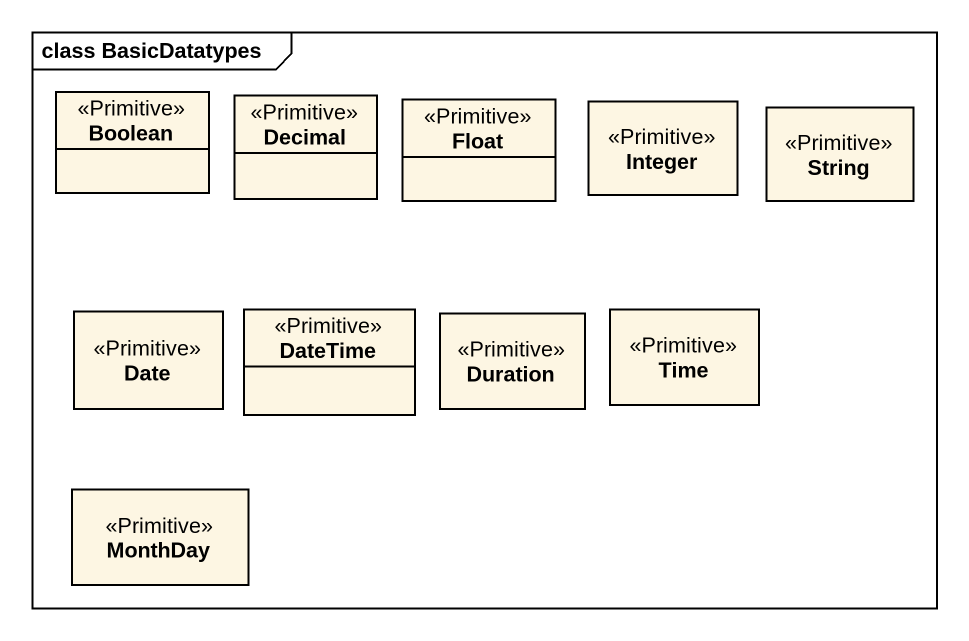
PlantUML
@startuml
mainframe class BasicDatatypes
hide circle
hide empty members
class Boolean <<Primitive>>
class Decimal <<Primitive>>
class Float <<Primitive>>
class Integer <<Primitive>>
class String <<Primitive>>
class Date <<Primitive>>
class DateTime <<Primitive>>
class Duration <<Primitive>>
class Time <<Primitive>>
class MonthDay <<Primitive>>
@enduml
